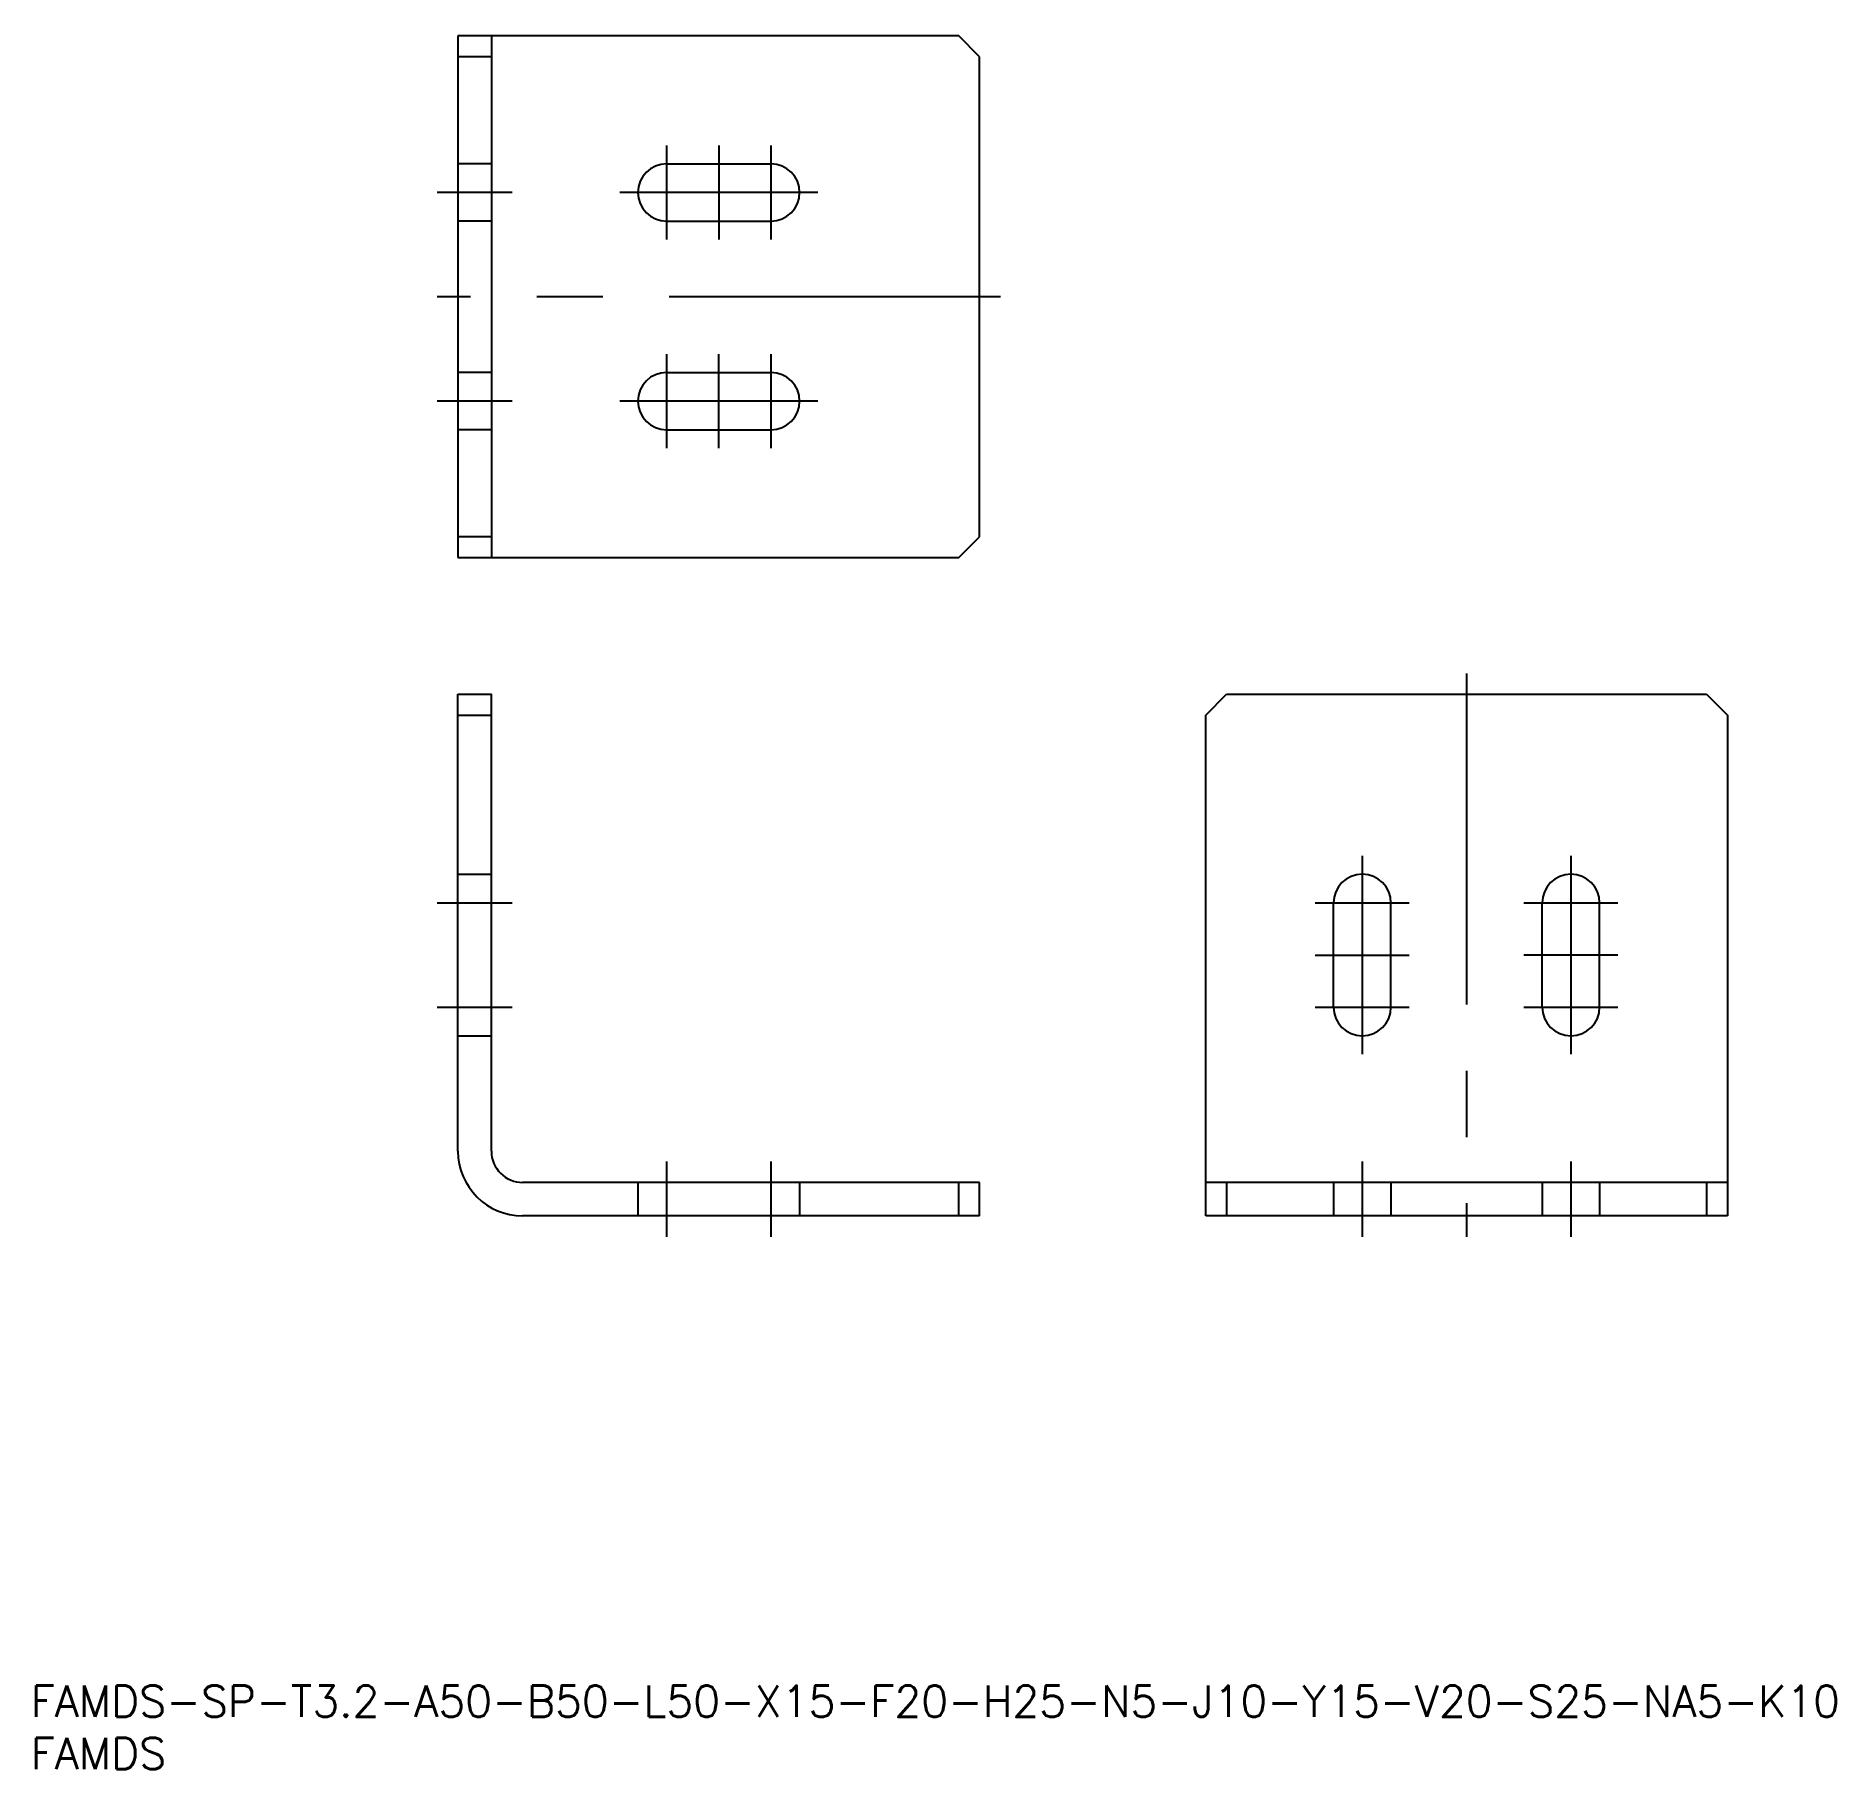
# Model space of a CAD drawing. Extents: x 1 to 173, y 0 to 166.
import ezdxf

# ---------------------------------------------------------------- set-up
doc = ezdxf.new("R2010")
doc.units = 0
doc.linetypes.add('CENTER', pattern=[50.8, 31.75, -6.35, 6.35, -6.35])
doc.linetypes.add('DASHED', pattern=[19.05, 12.7, -6.35])
doc.layers.get('0').update_dxf_attribs({"linetype": 'CONTINUOUS'})
doc.layers.add('CENTER', color=1, linetype='CENTER')
doc.styles.get("Standard").update_dxf_attribs({"font": 'txt.shx', "height": 3, "bigfont": 'bigfont.shx'})

# ---------------------------------------------------------------- blocks, each defined once
blk = doc.blocks.new('*U1')
at = {"color": 7, "linetype": 'CONTINUOUS'}
blk.add_text('FAMDS-SP-T3.2-A50-B50-L50-X15-F20-H25-N5-J10-Y15-V20-S25-NA5-K10', height=3, dxfattribs=at).set_placement((0, 5))
blk = doc.blocks.new('*U2')
at = {"color": 7, "linetype": 'CONTINUOUS'}
blk.add_text('FAMDS', height=3, dxfattribs=at).set_placement((0, 0))

msp = doc.modelspace()

# ---------------------------------------------------------------- linework, layer by layer
at = {"color": 7, "linetype": 'CONTINUOUS'}
for p, q in [((88.964051, 166.125138), (40.964051, 166.125138)), ((40.964051, 166.125138), (40.964051, 116.125138)), ((44.164051, 166.125138), (44.164051, 116.125138)), ((90.964051, 164.125138), (88.964051, 166.125138)), ((44.164051, 164.125138), (40.964051, 164.125138)), ((90.964051, 118.125138), (90.964051, 164.125138)), ((60.964051, 153.875138), (70.964051, 153.875138)), ((60.964051, 148.375138), (70.964051, 148.375138)), ((60.964051, 133.875138), (70.964051, 133.875138)), ((60.964051, 128.375138), (70.964051, 128.375138)), ((44.164051, 118.125138), (40.964051, 118.125138)), ((88.964051, 116.125138), (90.964051, 118.125138)), ((40.964051, 116.125138), (88.964051, 116.125138)), ((40.964051, 59.226256), (40.964051, 103.026256)), ((40.964051, 103.026256), (44.164051, 103.026256)), ((44.164051, 59.226256), (44.164051, 103.026256)), ((112.646998, 101.026256), (114.646998, 103.026256)), ((114.646998, 103.026256), (160.646998, 103.026256)), ((160.646998, 103.026256), (162.646998, 101.026256)), ((40.964051, 101.026256), (44.164051, 101.026256)), ((112.646998, 53.026256), (112.646998, 101.026256)), ((162.646998, 101.026256), (162.646998, 53.026256)), ((124.896998, 73.026256), (124.896998, 83.026256)), ((130.396998, 73.026256), (130.396998, 83.026256)), ((144.896998, 73.026256), (144.896998, 83.026256)), ((150.396998, 73.026256), (150.396998, 83.026256)), ((90.964051, 56.226256), (47.164051, 56.226256)), ((88.964051, 53.026256), (88.964051, 56.226256)), ((90.964051, 53.026256), (90.964051, 56.226256)), ((162.646998, 56.226256), (112.646998, 56.226256)), ((114.646998, 56.226256), (114.646998, 53.026256)), ((160.646998, 56.226256), (160.646998, 53.026256)), ((90.964051, 53.026256), (47.164051, 53.026256)), ((162.646998, 53.026256), (112.646998, 53.026256))]:
    msp.add_line(p, q, dxfattribs=at)
at = {"color": 3, "linetype": 'DASHED'}
for p, q in [((44.164051, 153.875138), (40.964051, 153.875138)), ((44.164051, 148.375138), (40.964051, 148.375138)), ((44.164051, 133.875138), (40.964051, 133.875138)), ((44.164051, 128.375138), (40.964051, 128.375138)), ((40.964051, 85.776256), (44.164051, 85.776256)), ((40.964051, 70.276256), (44.164051, 70.276256)), ((58.214051, 56.226256), (58.214051, 53.026256)), ((73.714051, 56.226256), (73.714051, 53.026256)), ((124.896998, 56.226256), (124.896998, 53.026256)), ((130.396998, 56.226256), (130.396998, 53.026256)), ((144.896998, 56.226256), (144.896998, 53.026256)), ((150.396998, 56.226256), (150.396998, 53.026256))]:
    msp.add_line(p, q, dxfattribs=at)
at = {"color": 7, "linetype": 'CONTINUOUS'}
for centre, radius, start, end in [((60.964051, 151.125138), 2.75, 90, 270), ((70.964051, 151.125138), 2.75, 270, 90), ((60.964051, 131.125138), 2.75, 90, 270), ((70.964051, 131.125138), 2.75, 270, 90), ((127.646998, 83.026256), 2.75, 0, 180), ((147.646998, 83.026256), 2.75, 0, 180), ((127.646998, 73.026256), 2.75, 180, 0), ((147.646998, 73.026256), 2.75, 180, 0), ((47.164051, 59.226256), 6.2, 180, 270), ((47.164051, 59.226256), 3, 180, 270)]:
    msp.add_arc(centre, radius, start, end, dxfattribs=at)
at = {"layer": 'CENTER', "color": 1, "linetype": 'CENTER'}
for p, q in [((60.964051, 155.625138), (60.964051, 146.625138)), ((65.964051, 155.625138), (65.964051, 146.625138)), ((70.964051, 155.625138), (70.964051, 146.625138)), ((46.164051, 151.125138), (38.964051, 151.125138)), ((75.464051, 151.125138), (56.464051, 151.125138)), ((92.964051, 141.125138), (38.964051, 141.125138)), ((60.964051, 135.625138), (60.964051, 126.625138)), ((65.964051, 126.625138), (65.964051, 135.625138)), ((70.964051, 135.625138), (70.964051, 126.625138)), ((46.164051, 131.125138), (38.964051, 131.125138)), ((75.464051, 131.125138), (56.464051, 131.125138)), ((137.646998, 105.026256), (137.646998, 51.026256)), ((127.646998, 87.526256), (127.646998, 68.526256)), ((147.646998, 87.526256), (147.646998, 68.526256)), ((38.964051, 83.026256), (46.164051, 83.026256)), ((123.146998, 83.026256), (132.146998, 83.026256)), ((143.146998, 83.026256), (152.146998, 83.026256)), ((123.146998, 78.026256), (132.146998, 78.026256)), ((152.146998, 78.026256), (143.146998, 78.026256)), ((38.964051, 73.026256), (46.164051, 73.026256)), ((123.146998, 73.026256), (132.146998, 73.026256)), ((143.146998, 73.026256), (152.146998, 73.026256)), ((60.964051, 58.226256), (60.964051, 51.026256)), ((70.964051, 58.226256), (70.964051, 51.026256)), ((127.646998, 58.226256), (127.646998, 51.026256)), ((147.646998, 58.226256), (147.646998, 51.026256))]:
    msp.add_line(p, q, dxfattribs=at)

# ---------------------------------------------------------------- block references
at = {"color": 7, "linetype": 'CONTINUOUS'}
for name in ['*U1', '*U2']:
    msp.add_blockref(name, (0, 0), dxfattribs=at)

doc.saveas('drawing.dxf')
